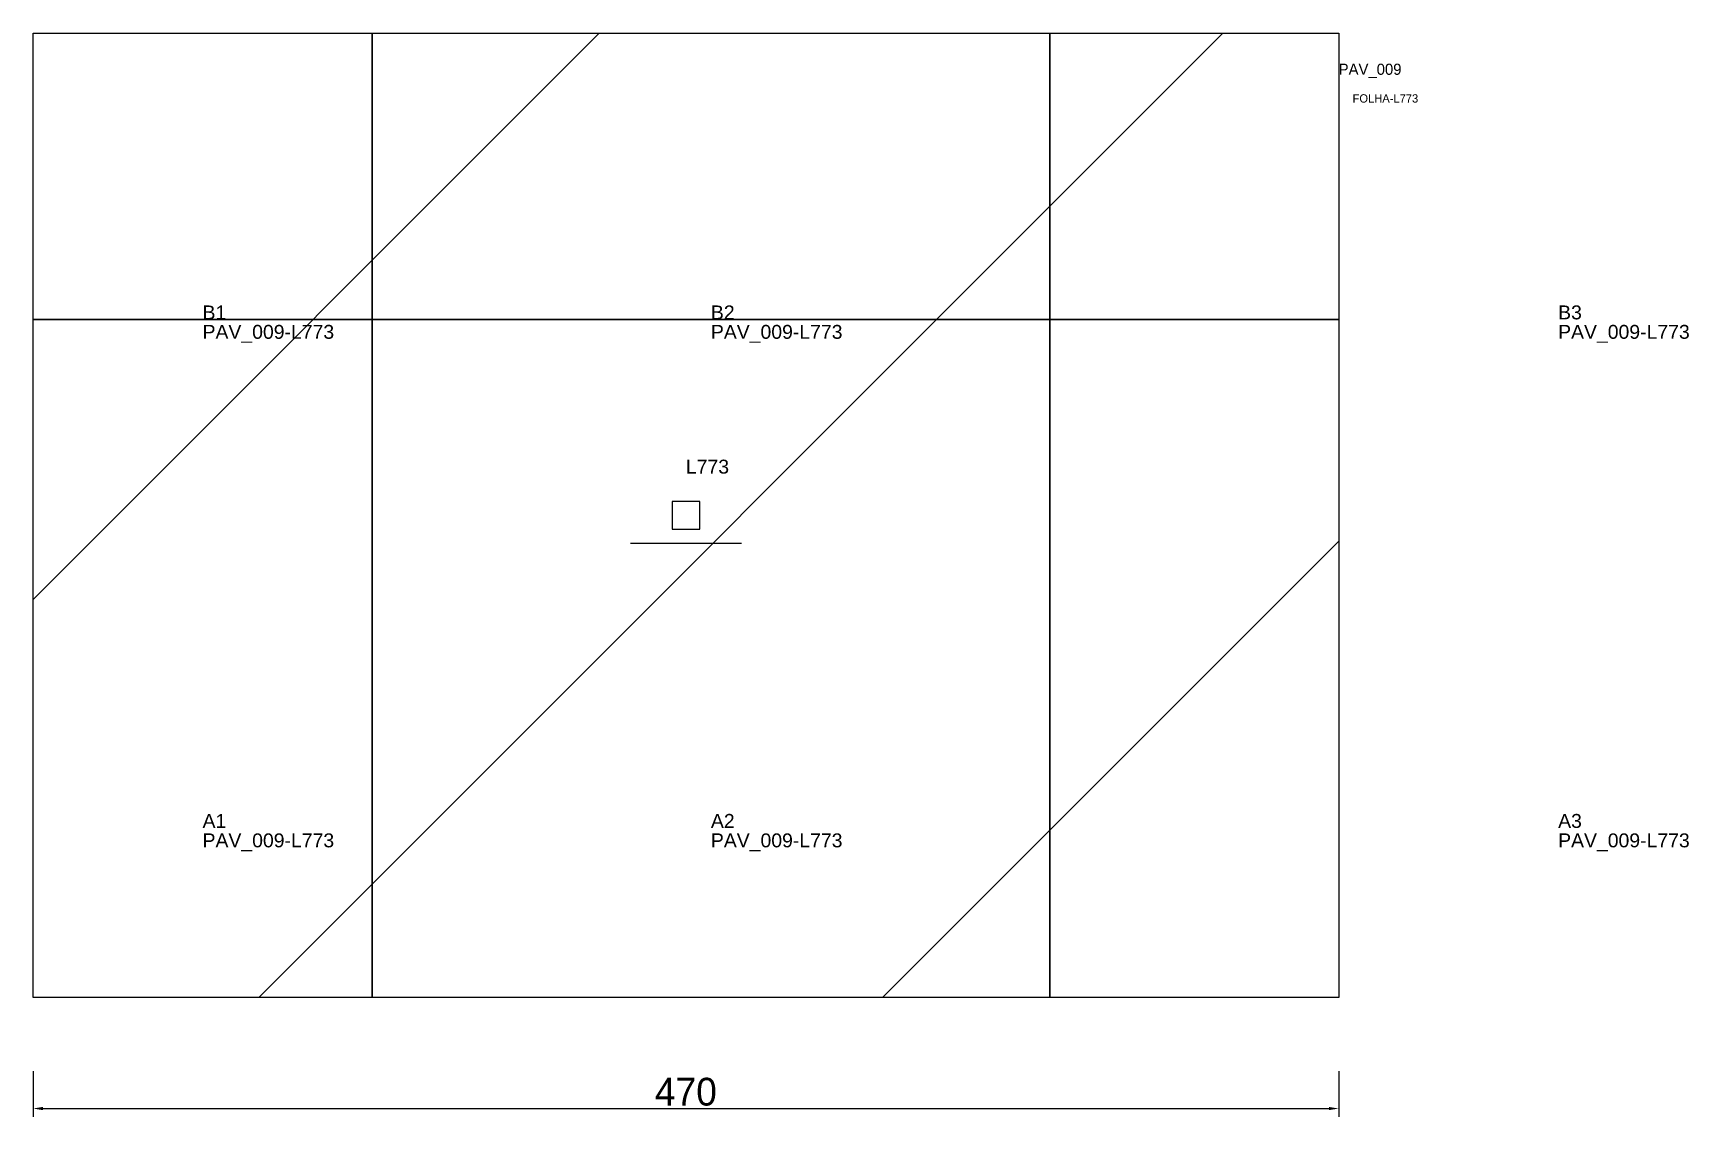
# Model space of a CAD drawing. Header units: metres. Extents: x 222 to 818, y -188 to 202.
import ezdxf

# ---------------------------------------------------------------- set-up
doc = ezdxf.new("R2010")
doc.units = ezdxf.units.M
for name, color, linetype in [('3', 3, 'CONTINUOUS'), ('AUX00', 7, 'CONTINUOUS'), ('COTA', 241, 'CONTINUOUS'), ('FOLHA', 255, 'CONTINUOUS'), ('Hachura', 251, 'CONTINUOUS'), ('NOMENCLATURA', 7, 'CONTINUOUS'), ('Nível', 160, 'CONTINUOUS'), ('Painéis', 200, 'CONTINUOUS'), ('Pilares', 5, 'CONTINUOUS'), ('SARR_2.2x7', 40, 'CONTINUOUS')]:
    doc.layers.add(name, color=color, linetype=linetype)
doc.styles.add('ARIAL', font='Arial.ttf')
doc.styles.add('STR_STANDARD', font='arial.ttf')
doc.dimstyles.new('EZ DXF', dxfattribs={"dimtxt": 10, "dimasz": 3.5, "dimexe": 3, "dimexo": 1.5, "dimgap": 1, "dimtad": 1, "dimdec": 1, "dimdsep": 46, "dimcen": 2.5, "dimazin": 3, "dimtfac": 1, "dimtmove": 0, "dimatfit": 3})

msp = doc.modelspace()

# ---------------------------------------------------------------- hatches: boundary and pattern name
at = {"layer": 'Hachura'}
h = msp.add_hatch(dxfattribs=at)
h.set_pattern_fill('ANSI31', scale=50)
h.paths.add_polyline_path([(692.2, 201.5), (692.2, -145.5), (227.2, -145.5), (222.2, -145.5), (222.2, 201.5), (582.7, 201.5)])
h = msp.add_hatch(dxfattribs=at)
h.set_pattern_fill('ANSI31', scale=50)
h.paths.add_polyline_path([(692.2, 201.5), (692.2, -145.5), (227.2, -145.5), (222.2, -145.5), (222.2, 201.5), (582.7, 201.5)])

# ---------------------------------------------------------------- linework, layer by layer
at = {"layer": '3'}
for points in [[(344.2, -145.5), (344.2, 201.5)], [(344.2, -145.5), (344.2, 201.5)], [(588.2, -145.5), (588.2, 201.5)], [(588.2, -145.5), (588.2, 201.5)], [(222.2, 98.5), (692.2, 98.5)], [(222.2, 98.5), (692.2, 98.5)]]:
    msp.add_lwpolyline(points, close=True, dxfattribs=at)
at = {"layer": 'Painéis', "color": 200}
for p, q in [((222.2, -145.5), (222.2, 201.5)), ((222.2, 201.5), (582.7, 201.5)), ((222.2, -145.5), (222.2, 201.5)), ((222.2, 201.5), (582.7, 201.5)), ((582.7, 201.5), (692.2, 201.5)), ((582.7, 201.5), (692.2, 201.5)), ((692.2, 201.5), (692.2, -145.5)), ((692.2, 201.5), (692.2, -145.5)), ((227.2, -145.5), (222.2, -145.5)), ((227.2, -145.5), (222.2, -145.5)), ((692.2, -145.5), (227.2, -145.5)), ((692.2, -145.5), (227.2, -145.5))]:
    msp.add_line(p, q, dxfattribs=at)
at = {"layer": 'Pilares'}
msp.add_lwpolyline([(452.2, 23), (462.2, 23), (462.2, 33), (452.2, 33)], close=True, dxfattribs=at)
msp.add_lwpolyline([(452.2, 23), (462.2, 23), (462.2, 33), (452.2, 33)], close=True, dxfattribs=at)
at = {"layer": 'SARR_2.2x7'}
msp.add_line((437.2, 18), (477.2, 18), dxfattribs=at)
msp.add_line((437.2, 18), (477.2, 18), dxfattribs=at)

# ---------------------------------------------------------------- texts
at = {"layer": '3', "style": 'STR_STANDARD'}
for s, p in [('B1', (283.2, 98.5)), ('B1', (283.2, 98.5)), ('B2', (466.2, 98.5)), ('B2', (466.2, 98.5)), ('B3', (771.2, 98.5)), ('B3', (771.2, 98.5)), ('A1', (283.2, -84.5)), ('A1', (283.2, -84.5)), ('A2', (466.2, -84.5)), ('A2', (466.2, -84.5)), ('A3', (771.2, -84.5)), ('A3', (771.2, -84.5))]:
    msp.add_text(s, height=5, dxfattribs=at).set_placement(p)
at = {"layer": 'AUX00', "style": 'STR_STANDARD'}
for p in [(283.2, 91.5), (283.2, 91.5), (466.2, 91.5), (466.2, 91.5), (771.2, 91.5), (771.2, 91.5), (283.2, -91.5), (283.2, -91.5), (466.2, -91.5), (466.2, -91.5), (771.2, -91.5), (771.2, -91.5)]:
    msp.add_text('PAV_009-L773', height=5, dxfattribs=at).set_placement(p)
at = {"layer": 'FOLHA'}
msp.add_text('FOLHA-L773', height=3, dxfattribs=at).set_placement((697.2, 176.5))
msp.add_text('FOLHA-L773', height=3, dxfattribs=at).set_placement((697.2, 176.5))
at = {"layer": 'NOMENCLATURA', "insert": (457.2, 48), "char_height": 5, "attachment_point": 1, "style": 'ARIAL'}
msp.add_mtext('L773', dxfattribs=at)
msp.add_mtext('L773', dxfattribs=at)
at = {"layer": 'Nível'}
msp.add_text('PAV_009', height=4, dxfattribs=at).set_placement((692.2, 186.5))
msp.add_text('PAV_009', height=4, dxfattribs=at).set_placement((692.2, 186.5))

# ---------------------------------------------------------------- dimensions: what is measured, and where the dimension line sits
at = {"layer": 'COTA'}
msp.add_linear_dim(base=(222.2, -185.5), p1=(222.2, -170.5), p2=(692.2, -170.5), dimstyle='EZ DXF', dxfattribs=at).render()
msp.add_linear_dim(base=(222.2, -185.5), p1=(222.2, -170.5), p2=(692.2, -170.5), dimstyle='EZ DXF', dxfattribs=at).render()

doc.saveas('drawing.dxf')
